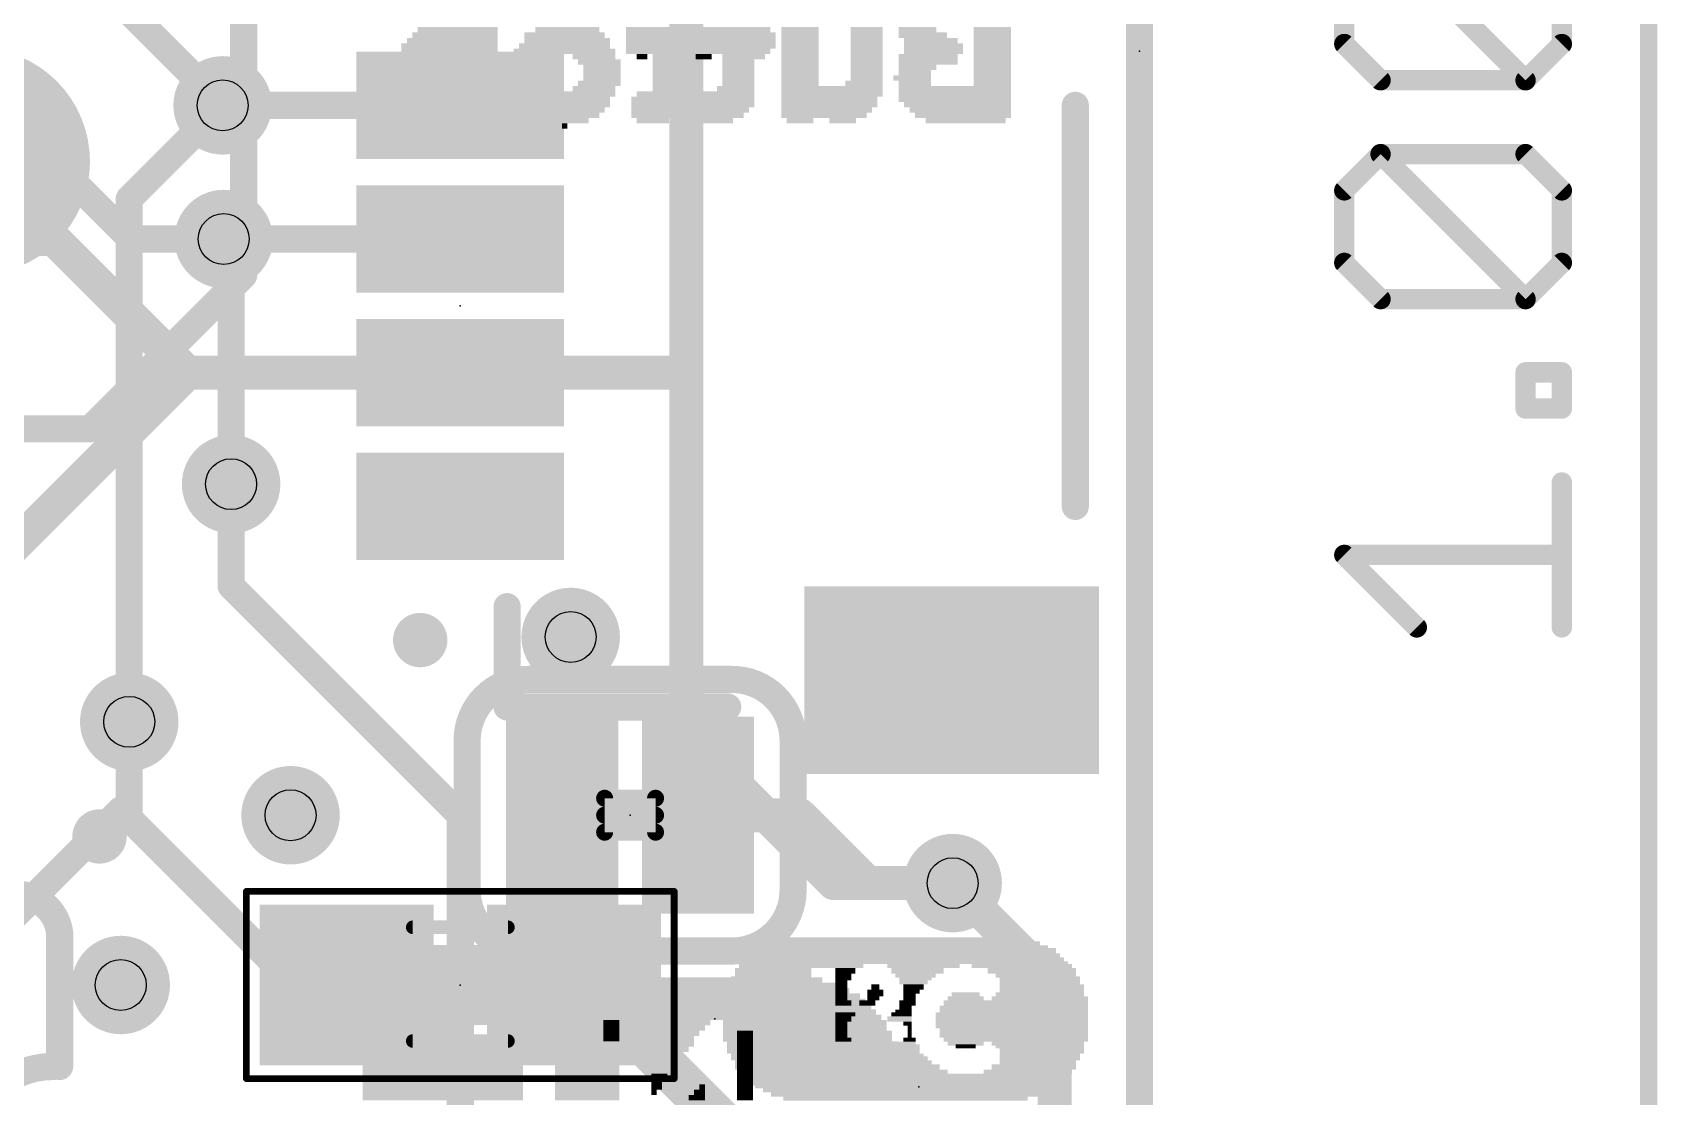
# Model space of a CAD drawing. Extents: x -39 to 68, y -12 to 30.
# Drawn here: x 17.12 to 29.28, y 6.79 to 14.75 of the extents above; entities that cross this region are included whole.
import ezdxf

# ---------------------------------------------------------------- set-up
doc = ezdxf.new("R2010")
doc.units = 0
for name, color, linetype in [('1', 12, 'CONTINUOUS'), ('16', 132, 'CONTINUOUS'), ('18', 110, 'CONTINUOUS'), ('20', 31, 'CONTINUOUS'), ('21', 41, 'CONTINUOUS'), ('22', 40, 'CONTINUOUS'), ('23', 53, 'CONTINUOUS'), ('24', 53, 'CONTINUOUS'), ('29', 253, 'CONTINUOUS'), ('30', 253, 'CONTINUOUS'), ('31', 253, 'CONTINUOUS'), ('35', 253, 'CONTINUOUS'), ('39', 12, 'CONTINUOUS'), ('44', 253, 'CONTINUOUS'), ('47', 253, 'CONTINUOUS'), ('51', 53, 'CONTINUOUS')]:
    doc.layers.add(name, color=color, linetype=linetype)

# ---------------------------------------------------------------- blocks, each defined once
blk = doc.blocks.new('RECT')
blk.add_solid([(-0.5, -0.5), (0.5, -0.5), (-0.5, 0.5), (0.5, 0.5)])
blk = doc.blocks.new('ROUNDV')
at = {"const_width": 0.5}
blk.add_lwpolyline([(0, -0.25, 1), (0, 0.25, 1), (0, -0.25)], format="xyb", dxfattribs=at)

msp = doc.modelspace()

# ---------------------------------------------------------------- linework, layer by layer
at = {"layer": '1'}
for points, const_width in [([(25.4, 25.4), (25.4, 0)], 0.2032), ([(22.01, 17.78), (22.01, 12.739)], 0.254), ([(17.8547, 13.2), (13.97, 17.0847)], 0.2032), ([(18.542, 14.2), (16.1216, 16.6204)], 0.2032), ([(18.542, 14.2), (20.32, 14.2)], 0.2032), ([(13.97, 13.2), (17.28, 13.2)], 0.254), ([(17.28, 13.2), (18.28, 12.2)], 0.254), ([(18.55, 13.2), (17.8547, 13.2)], 0.2032), ([(18.55, 13.2), (20.32, 13.2)], 0.2032), ([(22.01, 12.192), (22.01, 12.739)], 0.254), ([(18.28, 12.2), (16.51, 10.43)], 0.254), ([(18.28, 12.2), (20.32, 12.2)], 0.254), ([(20.32, 12.2), (22.002, 12.2)], 0.254), ([(22.002, 12.2), (22.01, 12.192)], 0.254), ([(22.01, 9.486), (22.01, 12.192)], 0.254), ([(18.6055, 10.6045), (18.6055, 11.3665)], 0.2032), ([(20.32, 8.89), (18.6055, 10.6045)], 0.2032), ([(17.8435, 9.5885), (17.8435, 8.8655)], 0.2032), ([(23.114, 8.382), (22.01, 9.486)], 0.254), ([(16.0529, 7.2019), (17.78, 8.929)], 0.2032), ([(17.78, 8.929), (17.8435, 8.8655)], 0.2032), ([(17.8435, 8.8655), (19.089, 7.62)], 0.2032), ([(20.32, 4.66), (20.32, 8.89)], 0.2032), ([(24.003, 8.382), (23.114, 8.382)], 0.254), ([(24.765, 7.62), (24.003, 8.382)], 0.254), ([(19.089, 7.62), (19.47, 7.62)], 0.2032), ([(22.948, 5.842), (21.17, 7.62)], 0.2032), ([(24.765, 5.08), (24.765, 7.62)], 0.254)]:
    msp.add_lwpolyline(points, dxfattribs=dict(at, const_width=const_width))
for points, const_width in [([(18.542, 14.2508, 1), (18.542, 14.1492)], 0.1016), ([(18.5061, 14.1641, 1), (18.5779, 14.2359)], 0.1016), ([(20.32, 14.1492, 1), (20.32, 14.2508)], 0.1016), ([(17.3249, 13.2449, 1), (17.2351, 13.1551)], 0.127), ([(17.28, 13.1365, 1), (17.28, 13.2635)], 0.127), ([(17.8547, 13.2508, 1), (17.8547, 13.1492)], 0.1016), ([(17.8188, 13.1641, 1), (17.8907, 13.2359)], 0.1016), ([(18.55, 13.2508, 1), (18.55, 13.1492)], 0.1016), ([(18.55, 13.1492, 1), (18.55, 13.2508)], 0.1016), ([(20.32, 13.1492, 1), (20.32, 13.2508)], 0.1016), ([(22.0735, 12.739, 1), (21.9465, 12.739)], 0.127), ([(21.9465, 12.739, 1), (22.0735, 12.739)], 0.127), ([(18.28, 12.2635, 1), (18.28, 12.1365)], 0.127), ([(18.3249, 12.1551, 1), (18.2351, 12.2449)], 0.127), ([(18.2351, 12.1551, 1), (18.3249, 12.2449)], 0.127), ([(20.32, 12.2635, 1), (20.32, 12.1365)], 0.127), ([(20.32, 12.1365, 1), (20.32, 12.2635)], 0.127), ([(22.0469, 12.2449, 1), (21.9571, 12.1551)], 0.127), ([(22.0735, 12.192, 1), (21.9465, 12.192)], 0.127), ([(21.9651, 12.1471, 1), (22.0549, 12.2369)], 0.127), ([(22.002, 12.1365, 1), (22.002, 12.2635)], 0.127), ([(21.9465, 12.192, 1), (22.0735, 12.192)], 0.127), ([(18.6563, 11.3665, 1), (18.5547, 11.3665)], 0.1016), ([(18.6414, 10.6404, 1), (18.5696, 10.5686)], 0.1016), ([(18.5547, 10.6045, 1), (18.6563, 10.6045)], 0.1016), ([(17.8943, 9.5885, 1), (17.7927, 9.5885)], 0.1016), ([(22.0549, 9.5309, 1), (21.9651, 9.4411)], 0.127), ([(21.9465, 9.486, 1), (22.0735, 9.486)], 0.127), ([(17.8159, 8.9649, 1), (17.7441, 8.8931)], 0.1016), ([(17.8159, 8.8931, 1), (17.7441, 8.9649)], 0.1016), ([(17.8794, 8.9014, 1), (17.8076, 8.8296)], 0.1016), ([(17.7927, 8.8655, 1), (17.8943, 8.8655)], 0.1016), ([(17.8076, 8.8296, 1), (17.8794, 8.9014)], 0.1016), ([(20.3708, 8.89, 1), (20.2692, 8.89)], 0.1016), ([(20.2841, 8.8541, 1), (20.3559, 8.9259)], 0.1016), ([(23.114, 8.4455, 1), (23.114, 8.3185)], 0.127), ([(24.0479, 8.4269, 1), (23.9581, 8.3371)], 0.127), ([(24.003, 8.3185, 1), (24.003, 8.4455)], 0.127), ([(23.0691, 8.3371, 1), (23.1589, 8.4269)], 0.127), ([(19.089, 7.6708, 1), (19.089, 7.5692)], 0.1016), ([(19.0531, 7.5841, 1), (19.1249, 7.6559)], 0.1016), ([(19.47, 7.5692, 1), (19.47, 7.6708)], 0.1016), ([(21.2059, 7.6559, 1), (21.1341, 7.5841)], 0.1016), ([(24.8285, 7.62, 1), (24.7015, 7.62)], 0.127), ([(24.7201, 7.5751, 1), (24.8099, 7.6649)], 0.127)]:
    msp.add_lwpolyline(points, format="xyb", dxfattribs=dict(at, const_width=const_width))
at = {"layer": '16'}
for points, const_width in [([(25.4, 0), (25.4, 25.4)], 0.2032), ([(17.8435, 13.5015), (18.542, 14.2)], 0.2032), ([(17.8435, 9.5885), (17.8435, 13.5015)], 0.2032), ([(18.6055, 13.1445), (18.55, 13.2)], 0.2032), ([(18.6055, 11.3665), (18.6055, 13.1445)], 0.2032), ([(21.082, 8.89), (22.098, 8.89)], 0.254), ([(21.082, 8.89), (22.098, 8.89)], 0.254), ([(22.098, 8.89), (22.86, 8.89)], 0.254), ([(22.86, 8.89), (23.368, 8.382)], 0.254), ([(21.082, 8.89), (21.082, 7.874)], 0.2032), ([(24.003, 8.382), (23.368, 8.382)], 0.254), ([(21.082, 7.874), (22.352, 6.604)], 0.2032)]:
    msp.add_lwpolyline(points, dxfattribs=dict(at, const_width=const_width))
for points, const_width in [([(18.5779, 14.1641, 1), (18.5061, 14.2359)], 0.1016), ([(17.8943, 13.5015, 1), (17.7927, 13.5015)], 0.1016), ([(17.8076, 13.5374, 1), (17.8794, 13.4656)], 0.1016), ([(18.5859, 13.2359, 1), (18.5141, 13.1641)], 0.1016), ([(18.6563, 13.1445, 1), (18.5547, 13.1445)], 0.1016), ([(18.5696, 13.1086, 1), (18.6414, 13.1804)], 0.1016), ([(18.5547, 11.3665, 1), (18.6563, 11.3665)], 0.1016), ([(17.7927, 9.5885, 1), (17.8943, 9.5885)], 0.1016), ([(21.082, 8.9535, 1), (21.082, 8.8265)], 0.127), ([(21.082, 8.9535, 1), (21.082, 8.8265)], 0.127), ([(22.098, 8.9535, 1), (22.098, 8.8265)], 0.127), ([(22.098, 8.8265, 1), (22.098, 8.9535)], 0.127), ([(22.098, 8.8265, 1), (22.098, 8.9535)], 0.127), ([(22.9049, 8.9349, 1), (22.8151, 8.8451)], 0.127), ([(22.86, 8.8265, 1), (22.86, 8.9535)], 0.127), ([(21.1328, 8.89, 1), (21.0312, 8.89)], 0.1016), ([(23.368, 8.4455, 1), (23.368, 8.3185)], 0.127), ([(24.003, 8.3185, 1), (24.003, 8.4455)], 0.127), ([(23.3231, 8.3371, 1), (23.4129, 8.4269)], 0.127), ([(21.1179, 7.9099, 1), (21.0461, 7.8381)], 0.1016), ([(21.0312, 7.874, 1), (21.1328, 7.874)], 0.1016)]:
    msp.add_lwpolyline(points, format="xyb", dxfattribs=dict(at, const_width=const_width))
at = {"layer": '20', "const_width": 0.2032}
msp.add_lwpolyline([(25.4, 0), (25.4, 25.4)], dxfattribs=at)
at = {"layer": '21', "const_width": 0.2032}
for points in [[(18.7, 22.63), (18.7, 12.93)], [(24.92, 11.2), (24.92, 14.2)], [(18.7, 12.93), (17.55, 11.78)], [(17.55, 11.78), (16.7, 11.78)], [(20.67, 9.7), (20.67, 10.45)], [(22.32, 9.7), (20.67, 9.7)], [(17.3228, 8.0153), (17.3228, 7.0104)]]:
    msp.add_lwpolyline(points, dxfattribs=at)
at = {"layer": '21'}
for points, const_width in [([(16.7, 13.38, 1), (16.7, 14.18, 1), (16.7, 13.38)], 0.9), ([(24.9708, 14.2, 1), (24.8692, 14.2)], 0.1016), ([(18.7359, 12.8941, 1), (18.6641, 12.9659)], 0.1016), ([(18.6492, 12.93, 1), (18.7508, 12.93)], 0.1016), ([(17.5141, 11.8159, 1), (17.5859, 11.7441)], 0.1016), ([(17.55, 11.7292, 1), (17.55, 11.8308)], 0.1016), ([(24.8692, 11.2, 1), (24.9708, 11.2)], 0.1016), ([(20.7208, 10.45, 1), (20.6192, 10.45)], 0.1016), ([(20.02, 10.0984, 1), (20.02, 10.3016, 1), (20.02, 10.0984)], 0.2032), ([(20.67, 9.7508, 1), (20.67, 9.6492)], 0.1016), ([(20.6192, 9.7, 1), (20.7208, 9.7)], 0.1016), ([(22.32, 9.6492, 1), (22.32, 9.7508)], 0.1016), ([(17.6212, 8.6296, 1), (17.6212, 8.8329, 1), (17.6212, 8.6296)], 0.2032), ([(17.3228, 8.0153, 0.4145), (16.9418, 8.2963)], 0.2032), ([(17.3736, 8.0153, 1), (17.272, 8.0153)], 0.1016), ([(17.2726, 8.0077, 1), (17.373, 8.0229)], 0.1016), ([(17.272, 7.0104, 1), (17.272, 5.7404)], 0.2032), ([(17.272, 6.9596, 1), (17.272, 7.0612)], 0.1016), ([(17.272, 7.0104, 1), (17.3736, 7.0104)], 0.1016)]:
    msp.add_lwpolyline(points, format="xyb", dxfattribs=dict(at, const_width=const_width))
at = {"layer": '22'}
for points, const_width in [([(20.828, 9.906, 0.4142), (20.3708, 9.4488)], 0.2032), ([(20.828, 9.9568, 1), (20.828, 9.8552)], 0.1016), ([(20.828, 9.8552, 1), (20.828, 9.9568)], 0.1016), ([(22.8092, 9.4488, 0.4142), (22.352, 9.906)], 0.2032), ([(22.352, 9.9568, 1), (22.352, 9.8552)], 0.1016), ([(22.352, 9.8552, 1), (22.352, 9.9568)], 0.1016), ([(20.4216, 9.4488, 1), (20.32, 9.4488)], 0.1016), ([(20.32, 9.4488, 1), (20.4216, 9.4488)], 0.1016), ([(22.86, 9.4488, 1), (22.7584, 9.4488)], 0.1016), ([(22.7584, 9.4488, 1), (22.86, 9.4488)], 0.1016), ([(20.3708, 8.3312, 0.4142), (20.828, 7.874)], 0.2032), ([(20.4216, 8.3312, 1), (20.32, 8.3312)], 0.1016), ([(22.352, 7.874, 0.4142), (22.8092, 8.3312)], 0.2032), ([(22.86, 8.3312, 1), (22.7584, 8.3312)], 0.1016), ([(20.32, 8.3312, 1), (20.4216, 8.3312)], 0.1016), ([(22.7584, 8.3312, 1), (22.86, 8.3312)], 0.1016), ([(20.828, 7.9248, 1), (20.828, 7.8232)], 0.1016), ([(20.828, 7.8232, 1), (20.828, 7.9248)], 0.1016), ([(22.352, 7.9248, 1), (22.352, 7.8232)], 0.1016), ([(22.352, 7.8232, 1), (22.352, 7.9248)], 0.1016)]:
    msp.add_lwpolyline(points, format="xyb", dxfattribs=dict(at, const_width=const_width))
at = {"layer": '22', "const_width": 0.2032}
for points in [[(22.352, 9.906), (20.828, 9.906)], [(20.3708, 9.4488), (20.3708, 8.3312)], [(22.8092, 9.4488), (22.8092, 8.3312)], [(20.828, 7.874), (22.352, 7.874)]]:
    msp.add_lwpolyline(points, dxfattribs=at)
at = {"layer": '23'}
for p in [(20.32, 12.7), (20.32, 7.62), (22.225, 7.366)]:
    msp.add_point(p, dxfattribs=at)
at = {"layer": '24'}
for p in [(25.4, 14.605), (21.59, 8.89), (23.749, 6.858)]:
    msp.add_point(p, dxfattribs=at)
at = {"layer": '30', "const_width": 0.0635}
for points in [[(21.3995, 9.0488, 1), (21.3995, 8.9853)], [(21.4312, 9.017, 1), (21.3678, 9.017)], [(21.8122, 9.017, 1), (21.7488, 9.017)], [(21.7805, 8.9853, 1), (21.7805, 9.0488)], [(21.3995, 8.9218, 1), (21.3995, 8.8582)], [(21.7805, 8.8582, 1), (21.7805, 8.9218)], [(21.3995, 8.7948, 1), (21.3995, 8.7312)], [(21.3995, 8.7948, 1), (21.3995, 8.7312)], [(21.3678, 8.763, 1), (21.4312, 8.763)], [(21.7488, 8.763, 1), (21.8122, 8.763)], [(21.7805, 8.7312, 1), (21.7805, 8.7948)], [(21.7805, 8.7312, 1), (21.7805, 8.7948)]]:
    msp.add_lwpolyline(points, format="xyb", dxfattribs=at)
at = {"layer": '30', "const_width": 0.127}
for points in [[(21.7805, 9.017), (21.3995, 9.017)], [(21.3995, 9.017), (21.3995, 8.763)], [(21.7805, 8.763), (21.7805, 9.017)], [(21.3995, 8.89), (21.7805, 8.89)], [(21.3995, 8.763), (21.7805, 8.763)], [(21.3995, 8.763), (21.7805, 8.763)]]:
    msp.add_lwpolyline(points, dxfattribs=at)
at = {"layer": '39', "const_width": 0.0508}
for points in [[(18.72, 8.32), (21.92, 8.32)], [(18.72, 6.92), (18.72, 8.32)], [(21.92, 8.32), (21.92, 6.92)], [(21.92, 6.92), (18.72, 6.92)]]:
    msp.add_lwpolyline(points, dxfattribs=at)
at = {"layer": '39', "const_width": 0.0254}
for points in [[(18.72, 8.3327, 1), (18.72, 8.3073)], [(18.7327, 8.32, 1), (18.7073, 8.32)], [(21.9327, 8.32, 1), (21.9073, 8.32)], [(21.92, 8.3073, 1), (21.92, 8.3327)], [(18.72, 6.9327, 1), (18.72, 6.9073)], [(18.7073, 6.92, 1), (18.7327, 6.92)], [(21.9073, 6.92, 1), (21.9327, 6.92)], [(21.92, 6.9073, 1), (21.92, 6.9327)]]:
    msp.add_lwpolyline(points, format="xyb", dxfattribs=at)
at = {"layer": '44'}
for centre in [(18.542, 14.2), (18.55, 13.2), (18.6055, 11.3665), (21.1455, 10.2235), (17.8435, 9.5885), (19.05, 8.89), (24.003, 8.382), (17.78, 7.62)]:
    msp.add_circle(centre, 0.1905, dxfattribs=at)
at = {"layer": '47'}
for points, const_width in [([(29.21, 0.065), (29.21, 25.335)], 0.13), ([(28.2881, 14.3877), (27.2035, 15.4724)], 0.1524), ([(26.9323, 14.6589), (26.9323, 15.2012)], 0.1524), ([(28.5593, 15.2012), (28.5593, 14.6589)], 0.1524), ([(27.2035, 14.3877), (26.9323, 14.6589)], 0.1524), ([(28.5593, 14.6589), (28.2881, 14.3877)], 0.1524), ([(28.2881, 14.3877), (27.2035, 14.3877)], 0.1524), ([(26.9323, 13.564), (27.2035, 13.8352)], 0.1524), ([(27.2035, 13.8352), (28.2881, 13.8352)], 0.1524), ([(28.2881, 12.7505), (27.2035, 13.8352)], 0.1524), ([(28.2881, 13.8352), (28.5593, 13.564)], 0.1524), ([(26.9323, 13.0217), (26.9323, 13.564)], 0.1524), ([(28.5593, 13.564), (28.5593, 13.0217)], 0.1524), ([(27.2035, 12.7505), (26.9323, 13.0217)], 0.1524), ([(28.5593, 13.0217), (28.2881, 12.7505)], 0.1524), ([(28.2881, 12.7505), (27.2035, 12.7505)], 0.1524), ([(28.2881, 11.932), (28.2881, 12.2031)], 0.1524), ([(28.2881, 12.2031), (28.5593, 12.2031)], 0.1524), ([(28.5593, 12.2031), (28.5593, 11.932)], 0.1524), ([(28.5593, 11.932), (28.2881, 11.932)], 0.1524), ([(28.5593, 10.2948), (28.5593, 11.3795)], 0.1524), ([(27.4746, 10.2948), (26.9323, 10.8371)], 0.1524), ([(26.9323, 10.8371), (28.5593, 10.8371)], 0.1524)]:
    msp.add_lwpolyline(points, dxfattribs=dict(at, const_width=const_width))
at = {"layer": '47', "const_width": 0.0762}
for points in [[(26.9593, 14.6858, 1), (26.9054, 14.6319)], [(28.5862, 14.6319, 1), (28.5324, 14.6858)], [(26.8942, 14.6589, 1), (26.9704, 14.6589)], [(28.5212, 14.6589, 1), (28.5974, 14.6589)], [(27.2035, 14.4258, 1), (27.2035, 14.3496)], [(27.1765, 14.3608, 1), (27.2304, 14.4146)], [(28.2612, 14.4146, 1), (28.3151, 14.3608)], [(28.2612, 14.3608, 1), (28.3151, 14.4146)], [(28.2881, 14.3496, 1), (28.2881, 14.4258)], [(27.2035, 13.8733, 1), (27.2035, 13.7971)], [(27.2304, 13.8621, 1), (27.1765, 13.8083)], [(27.2304, 13.8083, 1), (27.1765, 13.8621)], [(28.3151, 13.8621, 1), (28.2612, 13.8083)], [(28.2881, 13.7971, 1), (28.2881, 13.8733)], [(26.9704, 13.564, 1), (26.8942, 13.564)], [(26.9054, 13.591, 1), (26.9593, 13.5371)], [(28.5974, 13.564, 1), (28.5212, 13.564)], [(28.5324, 13.5371, 1), (28.5862, 13.591)], [(26.8942, 13.0217, 1), (26.9704, 13.0217)], [(26.9593, 13.0486, 1), (26.9054, 12.9948)], [(28.5212, 13.0217, 1), (28.5974, 13.0217)], [(28.5862, 12.9948, 1), (28.5324, 13.0486)], [(27.2035, 12.7886, 1), (27.2035, 12.7124)], [(27.1765, 12.7236, 1), (27.2304, 12.7775)], [(28.2612, 12.7775, 1), (28.3151, 12.7236)], [(28.2612, 12.7236, 1), (28.3151, 12.7775)], [(28.2881, 12.7124, 1), (28.2881, 12.7886)], [(28.3262, 12.2031, 1), (28.25, 12.2031)], [(28.2881, 12.2412, 1), (28.2881, 12.165)], [(28.5974, 12.2031, 1), (28.5212, 12.2031)], [(28.5593, 12.165, 1), (28.5593, 12.2412)], [(28.2881, 11.9701, 1), (28.2881, 11.8939)], [(28.25, 11.932, 1), (28.3262, 11.932)], [(28.5212, 11.932, 1), (28.5974, 11.932)], [(28.5593, 11.8939, 1), (28.5593, 11.9701)], [(28.5974, 11.3795, 1), (28.5212, 11.3795)], [(26.9593, 10.8641, 1), (26.9054, 10.8102)], [(26.9323, 10.8752, 1), (26.9323, 10.799)], [(28.5593, 10.799, 1), (28.5593, 10.8752)], [(27.4477, 10.2679, 1), (27.5016, 10.3218)], [(28.5212, 10.2948, 1), (28.5974, 10.2948)]]:
    msp.add_lwpolyline(points, format="xyb", dxfattribs=at)
at = {"layer": '51', "const_width": 0.1016}
for points in [[(19.964, 8.052), (20.676, 8.052)], [(19.964, 7.201), (20.676, 7.201)]]:
    msp.add_lwpolyline(points, dxfattribs=at)
at = {"layer": '51', "const_width": 0.0508}
for points in [[(19.964, 8.0774, 1), (19.964, 8.0266)], [(20.676, 8.0266, 1), (20.676, 8.0774)], [(19.964, 7.2264, 1), (19.964, 7.1756)], [(20.676, 7.1756, 1), (20.676, 7.2264)]]:
    msp.add_lwpolyline(points, format="xyb", dxfattribs=at)

# ---------------------------------------------------------------- block references
at = {"layer": '1', "rotation": 90}
for p, xscale, yscale in [((20.32, 14.2), 0.6, 1.35), ((20.32, 13.2), 0.6, 1.35), ((20.32, 12.2), 0.6, 1.35), ((20.32, 11.2), 0.6, 1.35), ((23.995, 9.9), 1.2, 2)]:
    msp.add_blockref('RECT', p, dxfattribs=dict(at, xscale=xscale, yscale=yscale))
at = {"layer": '1', "xscale": 1.1}
for p in [(19.47, 7.62), (21.17, 7.62)]:
    msp.add_blockref('RECT', p, dxfattribs=at)
at = {"layer": '16', "xscale": 0.635, "yscale": 1.27}
for p in [(21.082, 8.89), (22.098, 8.89)]:
    msp.add_blockref('RECT', p, dxfattribs=at)
at = {"layer": '18', "xscale": 0.7366, "yscale": 0.7366}
for p in [(18.542, 14.2), (18.542, 14.2), (18.55, 13.2), (18.55, 13.2), (18.6055, 11.3665), (18.6055, 11.3665), (21.1455, 10.2235), (21.1455, 10.2235), (17.8435, 9.5885), (17.8435, 9.5885), (19.05, 8.89), (19.05, 8.89), (24.003, 8.382), (24.003, 8.382), (17.78, 7.62), (17.78, 7.62)]:
    msp.add_blockref('ROUNDV', p, dxfattribs=at)
at = {"layer": '21'}
for p, xscale, yscale in [((23.65, 7.906), 2.13, 0.02), ((23.65, 7.931), 2.01, 0.03), ((23.65, 7.961), 1.83, 0.03), ((23.65, 7.786), 2.43, 0.02), ((23.65, 7.811), 2.37, 0.03), ((23.65, 7.841), 2.31, 0.03), ((23.65, 7.876), 2.25, 0.04), ((22.645, 7.671), 0.6, 0.03), ((22.66, 7.726), 0.57, 0.04), ((22.66, 7.691), 0.57, 0.03), ((22.87, 7.761), 0.93, 0.03), ((23.2, 7.726), 0.15, 0.04), ((23.185, 7.691), 0.12, 0.03), ((23.185, 7.671), 0.12, 0.03), ((23.785, 7.761), 0.54, 0.03), ((23.74, 7.726), 0.39, 0.04), ((23.725, 7.691), 0.3, 0.03), ((23.725, 7.671), 0.24, 0.03), ((24.52, 7.761), 0.75, 0.03), ((24.595, 7.726), 0.66, 0.04), ((24.625, 7.691), 0.6, 0.03), ((24.655, 7.671), 0.6, 0.03), ((22.63, 7.606), 0.63, 0.04), ((22.63, 7.571), 0.63, 0.03), ((22.63, 7.551), 0.63, 0.03), ((22.645, 7.641), 0.6, 0.03), ((23.17, 7.641), 0.09, 0.03), ((23.17, 7.606), 0.09, 0.04), ((23.17, 7.571), 0.09, 0.03), ((23.17, 7.551), 0.09, 0.03), ((23.425, 7.571), 0.12, 0.03), ((23.425, 7.551), 0.12, 0.03), ((23.425, 7.606), 0.06, 0.04), ((23.71, 7.641), 0.21, 0.03), ((23.71, 7.606), 0.15, 0.04), ((23.695, 7.571), 0.12, 0.03), ((23.68, 7.551), 0.09, 0.03), ((24.1, 7.551), 0.21, 0.03), ((24.655, 7.551), 0.66, 0.03), ((24.655, 7.641), 0.6, 0.03), ((24.67, 7.606), 0.63, 0.04), ((24.67, 7.571), 0.63, 0.03), ((22.615, 7.521), 0.66, 0.03), ((22.615, 7.486), 0.66, 0.04), ((22.615, 7.451), 0.66, 0.03), ((22.615, 7.421), 0.66, 0.03), ((22.615, 7.401), 0.66, 0.03), ((23.17, 7.521), 0.09, 0.03), ((23.185, 7.486), 0.12, 0.04), ((23.26, 7.451), 0.27, 0.03), ((23.23, 7.421), 0.21, 0.03), ((23.2, 7.401), 0.15, 0.03), ((23.365, 7.486), 0.12, 0.04), ((23.41, 7.521), 0.09, 0.03), ((23.62, 7.401), 0.15, 0.03), ((23.635, 7.421), 0.12, 0.03), ((23.665, 7.486), 0.12, 0.04), ((23.65, 7.451), 0.09, 0.03), ((23.68, 7.521), 0.09, 0.03), ((24.445, 7.401), 1.14, 0.03), ((24.46, 7.451), 1.11, 0.03), ((24.46, 7.421), 1.11, 0.03), ((24.475, 7.486), 1.08, 0.04), ((24.1, 7.521), 0.27, 0.03), ((24.655, 7.521), 0.72, 0.03), ((22.615, 7.366), 0.66, 0.04), ((22.615, 7.331), 0.66, 0.03), ((22.615, 7.311), 0.66, 0.03), ((22.615, 7.281), 0.66, 0.03), ((23.185, 7.366), 0.12, 0.04), ((23.17, 7.331), 0.09, 0.03), ((23.17, 7.311), 0.09, 0.03), ((23.17, 7.281), 0.09, 0.03), ((23.605, 7.366), 0.18, 0.04), ((23.665, 7.331), 0.06, 0.03), ((23.68, 7.311), 0.03, 0.03), ((23.68, 7.281), 0.03, 0.03), ((24.445, 7.366), 1.14, 0.04), ((24.445, 7.331), 1.14, 0.03), ((24.445, 7.311), 1.14, 0.03), ((24.46, 7.281), 1.11, 0.03), ((22.615, 7.246), 0.66, 0.04), ((22.615, 7.211), 0.66, 0.03), ((22.63, 7.181), 0.63, 0.03), ((22.63, 7.161), 0.63, 0.03), ((23.17, 7.246), 0.09, 0.04), ((23.185, 7.211), 0.12, 0.03), ((23.425, 7.181), 0.6, 0.03), ((23.44, 7.161), 0.63, 0.03), ((23.68, 7.211), 0.09, 0.03), ((23.68, 7.246), 0.03, 0.04), ((24.46, 7.246), 1.11, 0.04), ((24.475, 7.211), 1.08, 0.03), ((24.1, 7.181), 0.27, 0.03), ((24.1, 7.161), 0.15, 0.03), ((24.64, 7.181), 0.69, 0.03), ((24.655, 7.161), 0.66, 0.03), ((22.63, 7.126), 0.63, 0.04), ((22.645, 7.091), 0.6, 0.03), ((22.645, 7.071), 0.6, 0.03), ((22.66, 7.041), 0.57, 0.03), ((23.44, 7.126), 0.63, 0.04), ((23.455, 7.091), 0.66, 0.03), ((23.47, 7.071), 0.69, 0.03), ((23.485, 7.041), 0.72, 0.03), ((24.67, 7.126), 0.63, 0.04), ((24.655, 7.091), 0.6, 0.03), ((24.655, 7.071), 0.6, 0.03), ((24.64, 7.041), 0.57, 0.03), ((22.66, 7.006), 0.57, 0.04), ((22.69, 6.971), 0.57, 0.03), ((23.65, 6.941), 2.43, 0.03), ((23.53, 6.971), 0.87, 0.03), ((23.515, 7.006), 0.78, 0.04), ((24.565, 6.971), 0.66, 0.03), ((24.61, 7.006), 0.63, 0.04), ((23.65, 6.911), 2.37, 0.03), ((23.65, 6.881), 2.31, 0.03), ((23.65, 6.861), 2.25, 0.03), ((23.65, 6.831), 2.13, 0.03), ((23.65, 6.801), 2.01, 0.03), ((23.65, 6.771), 1.83, 0.03)]:
    msp.add_blockref('RECT', p, dxfattribs=dict(at, xscale=xscale, yscale=yscale))
at = {"layer": '22', "yscale": 0.04, "rotation": 180}
for p, xscale in [((20.28, 14.725), 0.64), ((20.3, 14.765), 0.6), ((21.1, 14.725), 0.6), ((21.12, 14.765), 0.48), ((22.1, 14.765), 1.08), ((22.12, 14.725), 1.12), ((22.86, 14.765), 0.28), ((22.86, 14.725), 0.28), ((23.36, 14.765), 0.24), ((23.36, 14.725), 0.24), ((23.74, 14.765), 0.28), ((23.78, 14.725), 0.36), ((24.3, 14.765), 0.28), ((24.3, 14.725), 0.28), ((20.24, 14.645), 0.72), ((20.24, 14.605), 0.72), ((20.26, 14.685), 0.68), ((21.1, 14.605), 0.76), ((21.1, 14.645), 0.68), ((21.12, 14.685), 0.64), ((22.12, 14.685), 1.12), ((22.12, 14.645), 1.12), ((22.1, 14.605), 1.08), ((22.86, 14.685), 0.28), ((22.86, 14.645), 0.28), ((22.86, 14.605), 0.28), ((23.36, 14.685), 0.24), ((23.36, 14.645), 0.24), ((23.36, 14.605), 0.24), ((23.84, 14.685), 0.4), ((23.86, 14.645), 0.44), ((23.86, 14.605), 0.44), ((24.3, 14.685), 0.28), ((24.3, 14.645), 0.28), ((24.3, 14.605), 0.28), ((20.22, 14.565), 0.76), ((19.98, 14.525), 0.28), ((19.98, 14.485), 0.28), ((19.98, 14.445), 0.28), ((20.46, 14.525), 0.28), ((20.48, 14.485), 0.24), ((20.48, 14.445), 0.24), ((20.88, 14.565), 0.32), ((20.86, 14.525), 0.28), ((20.84, 14.485), 0.24), ((20.84, 14.445), 0.24), ((21.32, 14.565), 0.32), ((21.36, 14.525), 0.32), ((21.38, 14.485), 0.28), ((21.38, 14.445), 0.28), ((21.68, 14.565), 0.08), ((21.9, 14.565), 0.28), ((21.9, 14.525), 0.28), ((21.9, 14.485), 0.28), ((21.9, 14.445), 0.28), ((22.14, 14.565), 0.12), ((22.44, 14.565), 0.32), ((22.4, 14.525), 0.24), ((22.4, 14.485), 0.24), ((22.4, 14.445), 0.24), ((22.86, 14.565), 0.28), ((22.86, 14.525), 0.28), ((22.86, 14.485), 0.28), ((22.86, 14.445), 0.28), ((23.36, 14.565), 0.24), ((23.36, 14.525), 0.24), ((23.36, 14.485), 0.24), ((23.36, 14.445), 0.24), ((23.82, 14.565), 0.44), ((23.82, 14.525), 0.44), ((23.74, 14.485), 0.28), ((23.72, 14.445), 0.24), ((24.3, 14.565), 0.28), ((24.3, 14.525), 0.28), ((24.3, 14.485), 0.28), ((24.3, 14.445), 0.28), ((19.98, 14.405), 0.28), ((19.98, 14.365), 0.28), ((19.98, 14.325), 0.28), ((20.48, 14.405), 0.24), ((20.48, 14.365), 0.24), ((20.48, 14.325), 0.24), ((20.86, 14.405), 0.28), ((20.86, 14.365), 0.28), ((20.88, 14.325), 0.32), ((21.32, 14.325), 0.32), ((21.36, 14.365), 0.32), ((21.38, 14.405), 0.28), ((21.9, 14.405), 0.28), ((21.9, 14.365), 0.28), ((21.9, 14.325), 0.28), ((22.38, 14.325), 0.28), ((22.4, 14.405), 0.24), ((22.4, 14.365), 0.24), ((22.86, 14.405), 0.28), ((22.86, 14.365), 0.28), ((23.1, 14.325), 0.76), ((23.34, 14.365), 0.28), ((23.36, 14.405), 0.24), ((23.7, 14.405), 0.28), ((23.72, 14.365), 0.24), ((24.02, 14.325), 0.84), ((24.3, 14.405), 0.28), ((24.3, 14.365), 0.28), ((19.98, 14.285), 0.28), ((19.98, 14.245), 0.28), ((19.98, 14.205), 0.28), ((20.48, 14.285), 0.24), ((20.48, 14.245), 0.24), ((20.48, 14.205), 0.24), ((21.1, 14.285), 0.76), ((21.1, 14.245), 0.68), ((21.12, 14.205), 0.64), ((21.82, 14.245), 0.44), ((21.8, 14.205), 0.4), ((21.84, 14.285), 0.4), ((22.3, 14.245), 0.44), ((22.3, 14.205), 0.44), ((22.32, 14.285), 0.4), ((23.1, 14.285), 0.76), ((23.08, 14.245), 0.72), ((23.08, 14.205), 0.72), ((24.02, 14.285), 0.84), ((24.02, 14.245), 0.84), ((24.04, 14.205), 0.8), ((19.98, 14.165), 0.28), ((19.98, 14.125), 0.28), ((19.98, 14.085), 0.2), ((20.48, 14.165), 0.24), ((20.48, 14.125), 0.24), ((20.5, 14.085), 0.2), ((21.12, 14.165), 0.56), ((21.12, 14.125), 0.48), ((21.1, 14.085), 0.36), ((21.8, 14.165), 0.4), ((21.76, 14.125), 0.32), ((21.76, 14.085), 0.24), ((22.28, 14.165), 0.4), ((22.26, 14.125), 0.36), ((22.24, 14.085), 0.24), ((23.06, 14.165), 0.68), ((23.04, 14.125), 0.64), ((22.86, 14.085), 0.2), ((23.18, 14.085), 0.2), ((24.06, 14.165), 0.76), ((24.08, 14.125), 0.72), ((24.1, 14.085), 0.6), ((21.1, 14.045), 0.04), ((21.609, 7.658), 2.84), ((21.609, 7.538), 3.4), ((21.609, 7.578), 3.24), ((21.609, 7.618), 3.08), ((21.609, 7.418), 3.64), ((21.609, 7.458), 3.56), ((21.609, 7.498), 3.48), ((20.069, 7.338), 0.72), ((20.049, 7.298), 0.68), ((21.609, 7.378), 3.72), ((21.449, 7.338), 0.12), ((21.449, 7.298), 0.12), ((21.949, 7.338), 0.48), ((21.949, 7.298), 0.4), ((22.469, 7.338), 0.16), ((22.469, 7.298), 0.16), ((23.129, 7.338), 0.76), ((23.149, 7.298), 0.72), ((20.029, 7.178), 0.8), ((20.029, 7.258), 0.72), ((20.029, 7.218), 0.72), ((21.429, 7.178), 0.16), ((21.449, 7.258), 0.12), ((21.449, 7.218), 0.12), ((21.929, 7.258), 0.36), ((21.909, 7.218), 0.32), ((21.909, 7.178), 0.32), ((22.449, 7.258), 0.12), ((22.449, 7.218), 0.12), ((22.449, 7.178), 0.12), ((23.169, 7.258), 0.76), ((23.169, 7.218), 0.76), ((23.189, 7.178), 0.8), ((20.189, 7.058), 1.2), ((20.209, 7.138), 1.16), ((20.209, 7.098), 1.16), ((21.269, 7.138), 0.48), ((21.269, 7.098), 0.48), ((21.269, 7.058), 0.48), ((21.889, 7.138), 0.28), ((21.869, 7.098), 0.24), ((21.849, 7.058), 0.2), ((22.449, 7.138), 0.12), ((22.449, 7.098), 0.12), ((22.449, 7.058), 0.12), ((23.189, 7.138), 0.8), ((23.189, 7.098), 0.8), ((23.209, 7.058), 0.84), ((20.189, 7.018), 1.2), ((20.189, 6.978), 1.2), ((20.189, 6.938), 1.2), ((21.269, 7.018), 0.48), ((21.269, 6.978), 0.48), ((21.269, 6.938), 0.48), ((21.849, 7.018), 0.2), ((21.829, 6.978), 0.16), ((21.809, 6.938), 0.12), ((22.449, 7.018), 0.12), ((22.449, 6.978), 0.12), ((22.449, 6.938), 0.12), ((23.209, 7.018), 0.84), ((23.209, 6.978), 0.84), ((23.209, 6.938), 0.84), ((20.189, 6.898), 1.2), ((20.189, 6.858), 1.2), ((20.189, 6.818), 1.2), ((21.269, 6.898), 0.48), ((21.269, 6.858), 0.48), ((21.269, 6.818), 0.48), ((21.789, 6.898), 0.08), ((21.789, 6.858), 0.08), ((21.769, 6.818), 0.04), ((22.109, 6.818), 0.08), ((22.129, 6.858), 0.04), ((22.449, 6.898), 0.12), ((22.449, 6.858), 0.12), ((22.449, 6.818), 0.12), ((23.209, 6.898), 0.84), ((23.209, 6.858), 0.84), ((23.209, 6.818), 0.84), ((20.189, 6.778), 1.2), ((21.269, 6.778), 0.48), ((22.089, 6.778), 0.12), ((22.449, 6.778), 0.12), ((23.209, 6.778), 0.84)]:
    msp.add_blockref('RECT', p, dxfattribs=dict(at, xscale=xscale))
at = {"layer": '29', "rotation": 90}
for p, xscale, yscale in [((20.32, 14.2), 0.8032, 1.5532), ((20.32, 13.2), 0.8032, 1.5532), ((20.32, 12.2), 0.8032, 1.5532), ((20.32, 11.2), 0.8032, 1.5532), ((23.995, 9.9), 1.4032, 2.2032)]:
    msp.add_blockref('RECT', p, dxfattribs=dict(at, xscale=xscale, yscale=yscale))
at = {"layer": '29', "xscale": 1.3032, "yscale": 1.2032}
for p in [(19.47, 7.62), (21.17, 7.62)]:
    msp.add_blockref('RECT', p, dxfattribs=at)
at = {"layer": '30', "xscale": 0.8382, "yscale": 1.4732}
for p in [(21.082, 8.89), (22.098, 8.89)]:
    msp.add_blockref('RECT', p, dxfattribs=at)
at = {"layer": '31', "rotation": 90}
for p, xscale, yscale in [((20.32, 14.2), 0.6, 1.35), ((20.32, 13.2), 0.6, 1.35), ((20.32, 12.2), 0.6, 1.35), ((20.32, 11.2), 0.6, 1.35), ((23.995, 9.9), 1.2, 2)]:
    msp.add_blockref('RECT', p, dxfattribs=dict(at, xscale=xscale, yscale=yscale))
at = {"layer": '31', "xscale": 1.1}
for p in [(19.47, 7.62), (21.17, 7.62)]:
    msp.add_blockref('RECT', p, dxfattribs=at)
at = {"layer": '35', "xscale": 0.3998, "yscale": 0.6}
msp.add_blockref('RECT', (20.32, 7.62), dxfattribs=at)
at = {"layer": '51', "xscale": 0.5001, "yscale": 0.95}
for p in [(19.7319, 7.6251), (20.9002, 7.6251)]:
    msp.add_blockref('RECT', p, dxfattribs=at)

doc.saveas('drawing.dxf')
